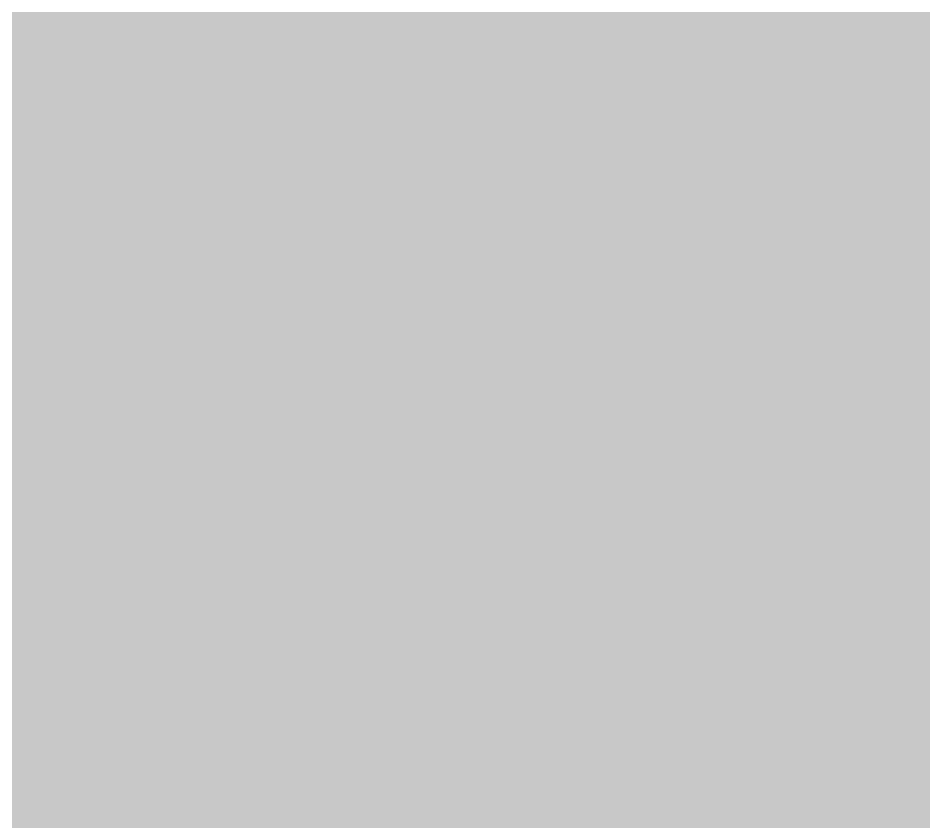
# Model space of a CAD drawing. Header units: millimetres. Extents: x 81773 to 282675, y -8553 to 29000.
# Drawn here: x 110708.996 to 110710.301, y 6612.177 to 6613.335 of the extents above; entities that cross this region are included whole.
import ezdxf

# ---------------------------------------------------------------- set-up
doc = ezdxf.new("R2010")
doc.units = ezdxf.units.MM
doc.linetypes.add('Осевая', pattern=[3175, 635, -476.25, 1587.5, -476.25])
for name, color, linetype, lineweight in [('A-DOOR', 7, 'Continuous', 9), ('Ограждение', 7, 'Continuous', 9), ('Оси-2', 7, 'Осевая', 9), ('Поручни', 7, 'Continuous', 9)]:
    doc.layers.add(name, color=color, linetype=linetype, lineweight=lineweight)

# ---------------------------------------------------------------- blocks, each defined once
blk = doc.blocks.new('110_Дверь_СКБ_1Ст_Внутренняя1 - Д-8 950x2100h_охрана-V11-План раскладки напольных покрытий 3 этажа в осях 23-33')
at = {"layer": 'A-DOOR'}
blk.add_arc((437.5, 40), 850, 90, 180, dxfattribs=at)
blk = doc.blocks.new('Ограждение - Ограждение-32882452-План раскладки напольных покрытий 3 этажа в осях 23-33')
at = {"layer": 'Ограждение'}
h = blk.add_hatch(color=256, dxfattribs=at)
h.paths.add_polyline_path([(111205, 6611.0193), (111190, 6612), (111190, 6620), (111180, 6620), (111180, 6631.0193), (110330, 6631.0193), (110330, 6620), (110370, 6620), (110370, 6611.0193), (111190, 6611.0193)])
h.paths.add_polyline_path([(110320, 6611.0193), (110330, 6611.0193), (110330, 6620), (110320, 6620), (110320, 6612), (110305, 6611.0193)])

msp = doc.modelspace()

# ---------------------------------------------------------------- linework, layer by layer
at = {"layer": 'Оси-2'}
msp.add_line((110710, 593.7414), (110710, 19528.2868), dxfattribs=at)

# ---------------------------------------------------------------- block references
at = {"layer": 'A-DOOR', "rotation": 180}
msp.add_blockref('110_Дверь_СКБ_1Ст_Внутренняя1 - Д-8 950x2100h_охрана-V11-План раскладки напольных покрытий 3 этажа в осях 23-33', (110767.5, 6660), dxfattribs=at)
at = {"layer": 'Поручни'}
msp.add_blockref('Ограждение - Ограждение-32882452-План раскладки напольных покрытий 3 этажа в осях 23-33', (0, 0), dxfattribs=at)

doc.saveas('drawing.dxf')
